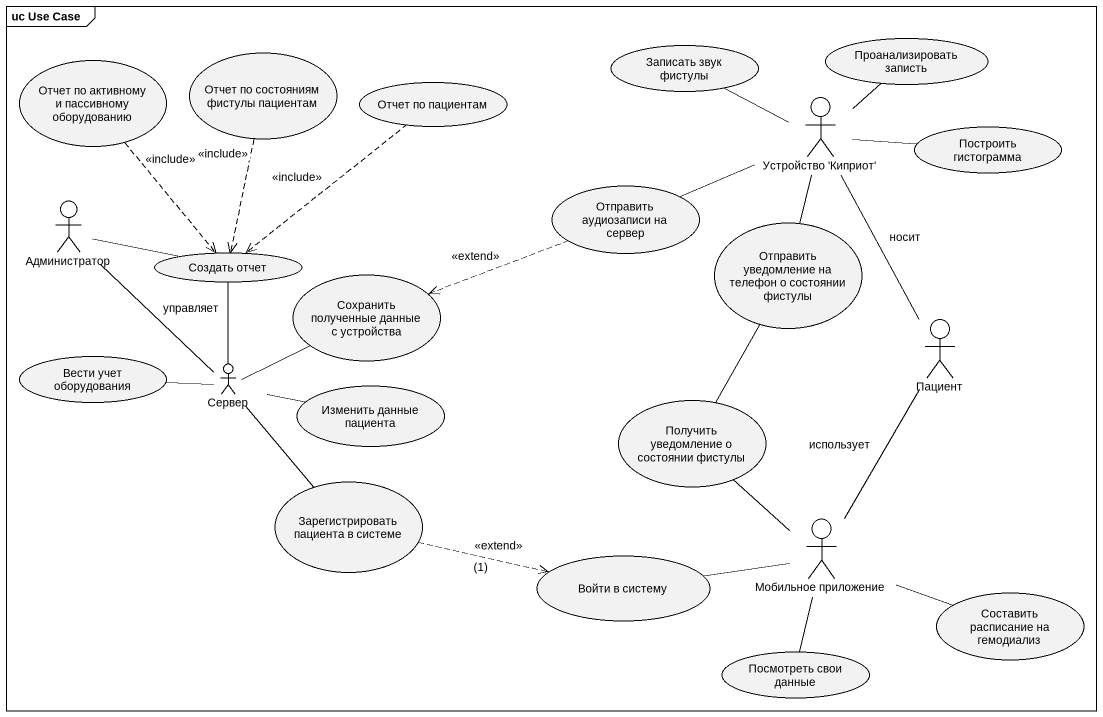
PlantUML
@startuml
mainframe uc Use Case
usecase "Отчет по активному и пассивному оборудованию" as Отчет_по_активному_и
usecase "Отчет по состояниям фистулы пациентам" as Отчет_по_состояниям_фистулы
usecase "Записать звук фистулы" as Записать_звук_фистулы
usecase "Проанализировать записть" as Проанализировать_записть
usecase "Отчет по пациентам" as Отчет_по_пациентам
actor "Устройство 'Киприот'" as Устройство_Киприот
usecase "Построить гистограмма" as Построить_гистограмма
actor Администратор
usecase "Отправить аудиозаписи на сервер" as Отправить_аудиозаписи_на
usecase "Создать отчет" as Создать_отчет
usecase "Отправить уведомление на телефон о состоянии фистулы" as Отправить_уведомление_на
usecase "Сохранить полученные данные с устройства" as Сохранить_полученные_данные
usecase "Вести учет оборудования" as Вести_учет_оборудования
actor Сервер
actor Пациент
usecase "Изменить данные пациента" as Изменить_данные_пациента
usecase "Получить уведомление о состоянии фистулы" as Получить_уведомление_о
usecase "Зарегистрировать пациента в системе" as Зарегистрировать_пациента_в
actor "Мобильное приложение" as Мобильное_приложение
usecase "Войти в систему" as Войти_в_систему
usecase "Составить расписание на гемодиализ" as Составить_расписание_на
usecase "Посмотреть свои данные" as Посмотреть_свои_данные
Отчет_по_активному_и ..> Создать_отчет : <<include>>
Отчет_по_состояниям_фистулы ..> Создать_отчет : <<include>>
Записать_звук_фистулы -right- Устройство_Киприот
Проанализировать_записть -- Устройство_Киприот
Отчет_по_пациентам ..> Создать_отчет : <<include>>
Устройство_Киприот -right- Построить_гистограмма
Администратор -right- Создать_отчет
Администратор -- Сервер : управляет
Отправить_аудиозаписи_на -right- Устройство_Киприот
Отправить_аудиозаписи_на .left.> Сохранить_полученные_данные : <<extend>>
Отправить_уведомление_на -up- Устройство_Киприот
Отправить_уведомление_на -- Получить_уведомление_о
Сервер -up- Создать_отчет
Сервер -right- Сохранить_полученные_данные
Сервер -left- Вести_учет_оборудования
Сервер -right- Изменить_данные_пациента
Сервер -- Зарегистрировать_пациента_в
Пациент -up- Устройство_Киприот : носит
Пациент -- Мобильное_приложение : использует
Получить_уведомление_о -- Мобильное_приложение
Зарегистрировать_пациента_в .right.> Войти_в_систему : <<extend>>\n(1)
Войти_в_систему -right- Мобильное_приложение
Составить_расписание_на -left- Мобильное_приложение
Посмотреть_свои_данные -up- Мобильное_приложение
@enduml
